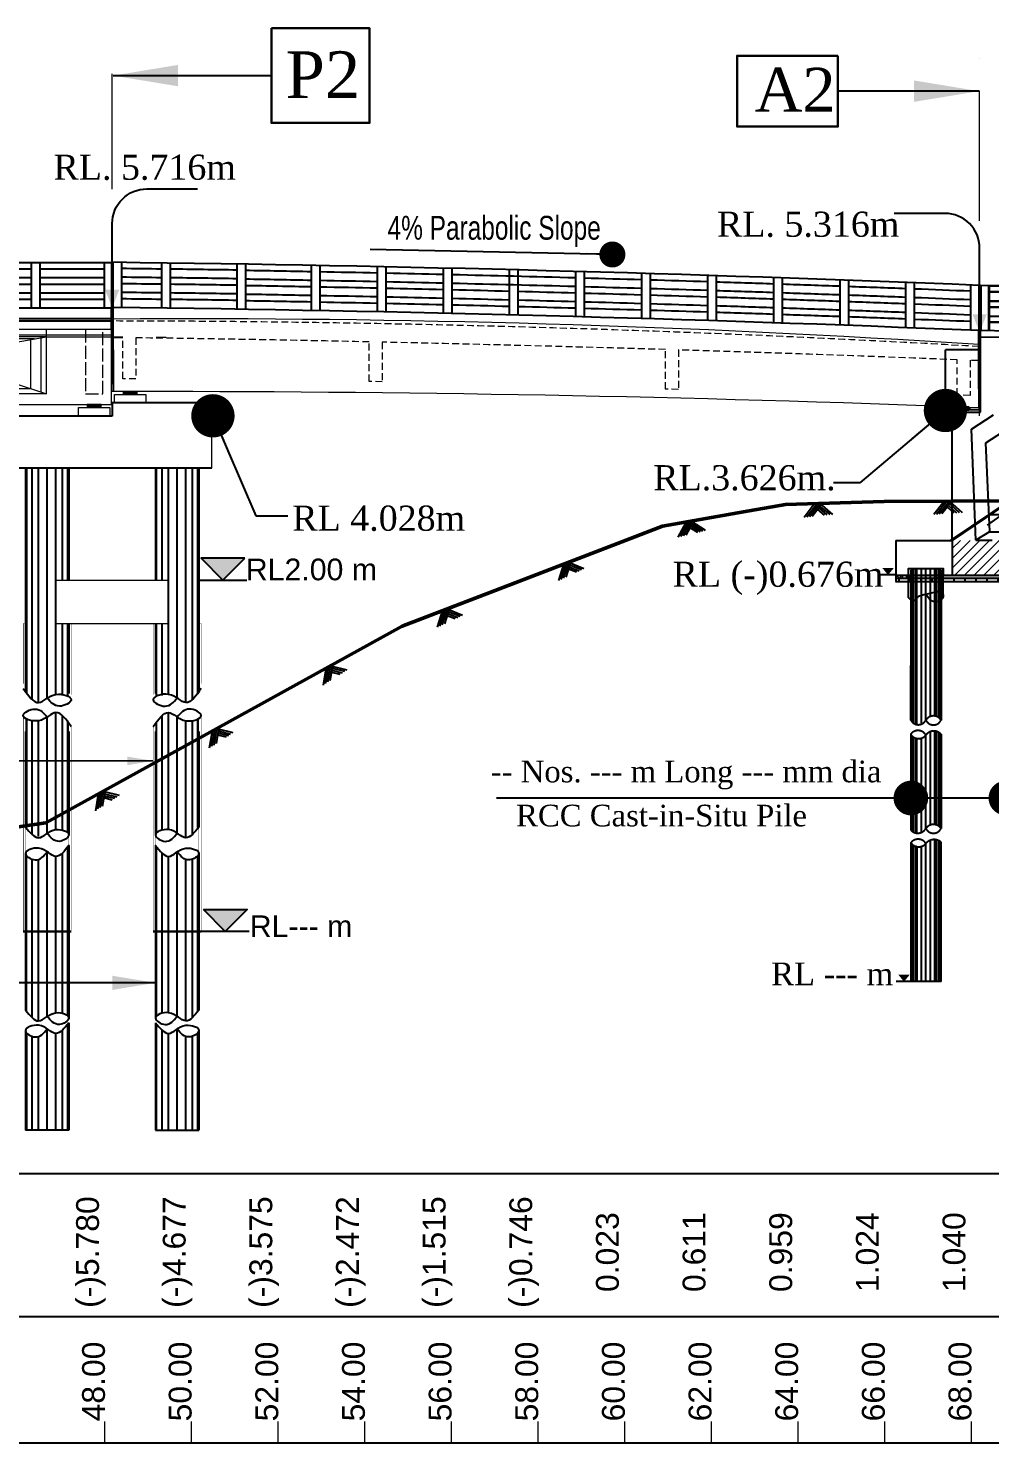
# Model space of a CAD drawing. Header units: millimetres. Extents: x -116975602006 to 5543032, y -156721783972 to 203313.
# Drawn here: x -442282 to -420090, y -34971 to -2328 of the extents above; entities that cross this region are included whole.
import ezdxf
from ezdxf.enums import TextEntityAlignment as Align

# ---------------------------------------------------------------- set-up
doc = ezdxf.new("R2010")
doc.units = ezdxf.units.MM
doc.header["$LTSCALE"] = 250
for name, pattern in [('ACAD_ISO02W100', [15, 12, -3]), ('ACAD_ISO03W100', [30, 12, -18]), ('ACAD_ISO10W100', [18, 12, -3, 0, -3]), ('DASHED', [19.05, 12.7, -6.35])]:
    doc.linetypes.add(name, pattern=pattern)
for name, color, linetype in [('Abutment W Line', 11, 'Continuous'), ('Deck Slab', 11, 'Continuous'), ('dim', 4, 'Continuous'), ('Dimision', 4, 'Continuous'), ('hatch', 65, 'Continuous'), ('Hatching', 65, 'Continuous'), ('Pile', 11, 'Continuous'), ('Ralling', 6, 'Continuous'), ('Text', 7, 'Continuous'), ('TXT', 7, 'Continuous')]:
    doc.layers.add(name, color=color, linetype=linetype)
for name, color, linetype, lineweight in [('centerline', 105, 'ACAD_ISO10W100', 15), ('Concrete inside', 124, 'Continuous', 13), ('Concrete Out', 4, 'Continuous', 20), ('Diap', 3, 'ACAD_ISO02W100', 9), ('Dimention', 7, 'Continuous', 25), ('Footpath', 22, 'Continuous', 20), ('Girder Line', 7, 'Continuous', 18), ('Offset', 252, 'Continuous', 20), ('Pire Line', 200, 'Continuous', 15), ('Profail', 5, 'Continuous', 18), ('Railing', 6, 'Continuous', 13), ('Steel Casing', 170, 'Continuous', 30)]:
    doc.layers.add(name, color=color, linetype=linetype, lineweight=lineweight)
doc.styles.add('ROMANS', font='arial.ttf', dxfattribs={"height": 200})
doc.styles.get("Standard").update_dxf_attribs({"font": 'times.ttf'})
doc.styles.add('Swiss721', font='swisscl.ttf')
doc.styles.add('TNR', font='times.ttf')
doc.dimstyles.new('ISO-25', dxfattribs={"dimtxt": 75, "dimasz": 35, "dimexe": 75, "dimexo": 45.625, "dimgap": 20, "dimtad": 1, "dimtoh": 1, "dimdec": 0, "dimtxsty": 'Standard', "dimblk": 'DOT', "dimcen": 300, "dimclrd": 256, "dimclre": 256, "dimclrt": 256, "dimadec": 0, "dimazin": 0, "dimtfac": 1, "dimtdec": 0, "dimtix": 1, "dimtmove": 0, "dimatfit": 3, "dimldrblk": 'DOT', "dimfxl": 1, "dimlwd": -1, "dimarcsym": 0})
doc.dimstyles.get("Standard").update_dxf_attribs({"dimtxt": 500, "dimasz": 700, "dimexe": 80, "dimexo": 70, "dimgap": 30, "dimtad": 1, "dimdec": 0, "dimlfac": -1, "dimzin": 0, "dimdsep": 46, "dimtxsty": 'Standard', "dimcen": 400, "dimadec": 0, "dimazin": 0, "dimtfac": 1, "dimtdec": 0, "dimtix": 1, "dimtofl": 0, "dimtmove": 0, "dimatfit": 3, "dimfxl": 1, "dimtolj": 1, "dimtzin": 0, "dimarcsym": 0})

# ---------------------------------------------------------------- blocks, each defined once
blk = doc.blocks.new('rAILING ON dECK')
at = {"layer": 'Ralling', "ltscale": 3}
for p, q in [((599308, -83756, 15699), (599308, -84806, 15699)), ((599508, -83758, 0), (599508, -84808, 0)), ((600433, -83770, 0), (600433, -84820, 0)), ((600633, -83773, 0), (600633, -84823, 0)), ((602169, -83796, 0), (602169, -84846, 0)), ((602369, -83799, 0), (602369, -84849, 0)), ((603883, -83831, 0), (603883, -84881, 0)), ((604083, -83835, 0), (604083, -84885, 0)), ((605408, -83862, 0), (605408, -84912, 0)), ((605608, -83867, 0), (605608, -84917, 0)), ((606933, -83897, 0), (606933, -84947, 0)), ((607133, -83901, 0), (607133, -84951, 0)), ((608458, -83934, 0), (608458, -84984, 0)), ((608658, -83939, 0), (608658, -84989, 0)), ((609983, -83974, 0), (609983, -85024, 0)), ((610183, -83980, 0), (610183, -85030, 0)), ((611508, -84018, 0), (611508, -85068, 0)), ((611708, -84024, 0), (611708, -85074, 0)), ((613033, -84065, 0), (613033, -85115, 0)), ((613233, -84071, 0), (613233, -85121, 0)), ((614558, -84114, 0), (614558, -85164, 0)), ((614758, -84121, 0), (614758, -85171, 0)), ((616083, -84167, 0), (616083, -85217, 0)), ((616283, -84174, 0), (616283, -85224, 0)), ((617608, -85273, 0), (617608, -84223, 0)), ((617808, -85281, 0), (617808, -84231, 0)), ((619108, -85331, 0), (619108, -84281, 0)), ((619308, -85339, 0), (619308, -84289, 0))]:
    blk.add_line(p, q, dxfattribs=at)
at = {"layer": 'Ralling', "ltscale": 3, "elevation": 0}
for points in [[(599308, -83756, -0.007338), (619308, -84289)], [(600433, -83920, 0.000308), (599508, -83908, 0.000308)], [(600433, -84120, 0.000308), (599508, -84108, 0.000308)], [(602169, -83943, 0.00051), (600633, -83921, 0.00044)], [(602169, -84143, 0.00051), (600633, -84121, 0.00044)], [(603883, -83981, 0.000503), (602369, -83953)], [(603883, -84181, 0.000503), (602369, -84153, 0.00044)], [(605408, -84012, 0.00044), (604083, -83985, 0.00044)], [(605408, -84212, 0.00044), (604083, -84185, 0.00044)], [(606933, -84046, 0.00044), (605608, -84016, 0.00044)], [(606933, -84246, 0.00044), (605608, -84216, 0.00044)], [(609983, -84124, 0.000947), (607133, -84051, 0.000947)], [(611508, -84168, 0.00044), (610183, -84130, 0.00044)], [(613033, -84214, 0.00044), (611708, -84174, 0.00044)], [(600433, -84270, 0.000308), (599508, -84258, 0.000308)], [(600433, -84470, 0.000308), (599508, -84458, 0.000308)], [(602169, -84293, 0.000511), (600633, -84271, 0.00044)], [(602169, -84493, 0.000511), (600633, -84471, 0.000441)], [(603883, -84331, 0.000503), (602369, -84303, 0.000441)], [(603883, -84531, 0.000503), (602369, -84503, 0.000441)], [(605408, -84362, 0.000441), (604083, -84335, 0.000441)], [(605408, -84562, 0.000441), (604083, -84535, 0.000441)], [(606933, -84396, 0.000441), (605608, -84367, 0.000441)], [(609983, -84324, 0.000947), (607133, -84251, 0.000947)], [(608458, -84434, 0.000441), (607133, -84401, 0.000441)], [(609983, -84474, 0.000441), (608658, -84439, 0.000441)], [(611508, -84368, 0.000441), (610183, -84330, 0.000441)], [(611508, -84518, 0.000441), (610183, -84480, 0.000441)], [(613033, -84414, 0.000441), (611708, -84374, 0.000441)], [(613033, -84564, 0.000441), (611708, -84524, 0.000441)], [(614558, -84264, 0.00044), (613233, -84221, 0.00044)], [(614558, -84464, 0.000441), (613233, -84421, 0.000441)], [(616083, -84317, 0.00044), (614758, -84271, 0.00044)], [(616083, -84517, 0.000441), (614758, -84471, 0.000441)], [(617608, -84373, 0.000441), (616283, -84324, 0.000441)], [(617608, -84573, 0.000441), (616283, -84524, 0.000441)], [(619108, -84431, 0.000432), (617808, -84380, 0.000432)], [(619308, -85339, 0.007338), (599308, -84806, 0.006988)], [(600433, -84620, 0.000308), (599508, -84608, 0.000308)], [(602169, -84643, 0.000511), (600633, -84621, 0.000441)], [(603883, -84681, 0.000503), (602369, -84653, 0.000441)], [(605408, -84712, 0.000441), (604083, -84685, 0.000441)], [(606933, -84596, 0.000441), (605608, -84567, 0.000441)], [(606933, -84747, 0.000441), (605608, -84717, 0.000441)], [(608458, -84634, 0.000441), (607133, -84601, 0.000441)], [(608458, -84784, 0.000441), (607133, -84751, 0.000441)], [(609983, -84674, 0.000441), (608658, -84639, 0.000441)], [(609983, -84824, 0.000441), (608658, -84789, 0.000441)], [(611508, -84718, 0.000441), (610183, -84680, 0.000441)], [(611508, -84868, 0.000441), (610183, -84830, 0.000441)], [(613033, -84764, 0.000441), (611708, -84724, 0.000441)], [(614558, -84614, 0.000441), (613233, -84571, 0.000441)], [(614558, -84814, 0.000441), (613233, -84771, 0.000441)], [(616083, -84667, 0.000441), (614758, -84621, 0.000441)], [(616083, -84867, 0.000441), (614758, -84821, 0.000441)], [(617608, -84723, 0.000441), (616283, -84674, 0.000441)], [(619108, -84631, 0.000432), (617808, -84580, 0.000432)], [(619108, -84781, 0.000433), (617808, -84730, 0.000433)], [(613033, -84915, 0.000441), (611708, -84874, 0.000441)], [(614558, -84964, 0.000441), (613233, -84921, 0.000441)], [(616083, -85017, 0.000441), (614758, -84971, 0.000441)], [(617608, -84923, 0.000441), (616283, -84874, 0.000441)], [(617608, -85073, 0.000441), (616283, -85024, 0.000441)], [(619108, -84981, 0.000433), (617808, -84931, 0.000433)], [(619108, -85131, 0.000433), (617808, -85081, 0.000433)]]:
    blk.add_lwpolyline(points, format="xyb", dxfattribs=at)
blk = doc.blocks.new('_Dot')
at = {"color": 0, "linetype": 'ByBlock', "lineweight": -2}
blk.add_line((-0.5, 0), (-1, 0), dxfattribs=at)
at = {"color": 0, "linetype": 'ByBlock', "const_width": 0.5}
blk.add_lwpolyline([(-0.25, 0, 1), (0.25, 0, 1)], format="xyb", close=True, dxfattribs=at)
blk = doc.blocks.new('arrow')
at = {"layer": 'Dimision', "ltscale": 5}
blk.add_lwpolyline([(0, 500), (0, 2026, 0.414214), (-800, 2826), (-1972, 2826)], format="xyb", dxfattribs=at)
blk.add_solid([(165, 500), (0, 80), (-165, 500)], dxfattribs=at)
blk = doc.blocks.new('rl')
at = {"ltscale": 0.1}
blk.add_line((14500, 1400), (14500, 1902), dxfattribs=at)
at = {"layer": 'Concrete inside', "lineweight": 0, "ltscale": 50}
for p, q in [((14500, 1275), (-2000, 1275)), ((13000, 1236), (-2000, 1236)), ((12722, 1186), (-2000, 1186)), ((12250, 1101), (13000, 1236)), ((12640, 34), (12640, 1171)), ((12880, -46), (12880, 1214)), ((13000, 1236), (14500, 1236)), ((12640, 36), (-2000, 36)), ((12250, 164), (13000, -86)), ((13000, -86), (-2000, -86))]:
    blk.add_line(p, q, dxfattribs=at)
at = {"layer": 'Concrete Out'}
for p, q in [((14500, 1400), (-2000, 1400)), ((13000, -86), (13000, 1400)), ((14500, -336), (14500, 1400)), ((14500, -336), (-15500, -336))]:
    blk.add_line(p, q, dxfattribs=at)
at = {"layer": 'Deck Slab', "ltscale": 0.1}
for p, q in [((-15500, 1902), (14500, 1902)), ((-15500, 1652), (14500, 1652)), ((-15500, 1600), (14500, 1600))]:
    blk.add_line(p, q, dxfattribs=at)
at = {"layer": 'Diap', "ltscale": 0.1}
blk.add_lwpolyline([(13900, 1400), (13900, -85), (14300, -85), (14300, 1400)], dxfattribs=at)
at = {"layer": 'Ralling', "ltscale": 0.1}
for p, q in [((-15500, 2952), (14500, 2952)), ((12649, 2952), (12649, 1902)), ((12849, 2952), (12849, 1902)), ((14330, 2952), (14330, 1902)), ((14500, 2952), (14500, 1902)), ((11367, 2802), (12649, 2802)), ((12849, 2802), (14330, 2802)), ((11367, 2602), (12649, 2602)), ((11367, 2452), (12649, 2452)), ((12849, 2602), (14330, 2602)), ((12849, 2452), (14330, 2452)), ((11367, 2252), (12649, 2252)), ((11367, 2102), (12649, 2102)), ((12849, 2252), (14330, 2252)), ((12849, 2102), (14330, 2102))]:
    blk.add_line(p, q, dxfattribs=at)
blk = doc.blocks.new('SDDF')
at = {"layer": 'Deck Slab', "ltscale": 10}
h = blk.add_hatch(color=256, dxfattribs=at)
h.paths.add_polyline_path([(-437464, -102778), (-437600, -102778), (-437600, -102843), (-437464, -102843)])
h.paths.add_polyline_path([(-437279, -102778), (-437464, -102778), (-437464, -102843), (-437279, -102843)])
at = {"layer": 'Footpath', "lineweight": 13, "ltscale": 250}
h = blk.add_hatch(dxfattribs=at)
h.set_pattern_fill('ANSI31', color=256, scale=50)
h.set_pattern_definition([(45, (-1983506.17, 196039.94), (-112.253202, 112.253202), [])])
h.paths.add_polyline_path([(-426012, -105650), (-426511, -105650), (-426511, -106800), (-426012, -106800)])
h.paths.add_polyline_path([(-426522, -105650), (-427511, -105650), (-427511, -106800), (-426522, -106800)])
h.paths.add_polyline_path([(-427828, -105650), (-428511, -105650), (-428511, -106800), (-427828, -106800)])
h.paths.add_polyline_path([(-427513, -105663), (-427828, -105650), (-427828, -106800), (-427513, -106813)])
h.paths.add_polyline_path([(-428511, -105650), (-429571, -105650), (-429571, -106800), (-428511, -106800)])
h.paths.add_polyline_path([(-429571, -105650), (-430571, -105650), (-430571, -106800), (-429571, -106800)])
h.paths.add_polyline_path([(-430571, -105650), (-431571, -105650), (-431571, -106800), (-430571, -106800)])
h.paths.add_polyline_path([(-431571, -105650), (-432571, -105650), (-432571, -106800), (-431571, -106800)])
h.paths.add_polyline_path([(-432582, -105653), (-433571, -105650), (-433571, -106652), (-433273, -106652), (-433273, -106650), (-432582, -106653)])
h.paths.add_polyline_path([(-433571, -105650), (-434571, -105650), (-434571, -106650), (-434073, -106650), (-434073, -106652), (-433571, -106652)])
h.paths.add_polyline_path([(-434588, -105661), (-435588, -105650), (-435588, -106650), (-434588, -106661)])
h.paths.add_polyline_path([(-435588, -105649), (-436364, -105650), (-436364, -106650), (-436483, -106650), (-436473, -106650), (-436473, -106652), (-435588, -106651)])
h.paths.add_polyline_path([(-436364, -105650), (-436364, -105852), (-437121, -105874), (-437122, -105852), (-437664, -105852), (-437671, -106650), (-436364, -106650)])
at = {"layer": 'hatch'}
h = blk.add_hatch(dxfattribs=at)
h.set_pattern_fill('AR-CONC', color=256, style=0)
h.set_pattern_definition([(50, (-410651.5, -105419.1), (182.1847, -15.9391), [19.05, -209.55]), (355, (-410651.5, -105419.1), (-35.2428, 191.0566), [15.24, -167.64]), (100.451, (-410636.32, -105420.43), (146.9425, 175.1167), [16.19, -178.09]), (46.1842, (-410651.5, -105368.3), (271.079, -42.0423), [28.575, -314.325]), (96.6356, (-410628.9, -105371.8), (237.4042, 247.4256), [24.285, -267.135]), (351.184, (-410651.5, -105368.3), (237.4046, 247.425), [22.86, -251.46]), (21, (-410626.1, -105381), (151.6149, -102.2655), [19.05, -209.55]), (326, (-410626.1, -105381), (61.802, 184.188), [15.24, -167.64]), (71.4514, (-410613.47, -105389.52), (213.4165, 81.9229), [16.19, -178.09]), (37.5, (-410651.5, -105419.1), (3.0886, 84.55504), [0, -165.608, 0, -170.18, 0, -168.275]), (7.5, (-410651.5, -105419.1), (66.81966, 100.18057), [0, -97.028, 0, -161.798, 0, -64.135]), (327.5, (-410708.145, -105419.1), (135.5906, -5.72874), [0, -63.5, 0, -198.12, 0, -262.89]), (317.5, (-410733.54, -105419.1), (148.1292, 25.4265), [0, -82.55, 0, -131.572, 0, -186.69])])
h.paths.add_polyline_path([(-438512, -106727), (-438512, -106652), (-438967, -106652), (-438967, -106727)])
h = blk.add_hatch(dxfattribs=at)
h.set_pattern_fill('BRICK', color=256, scale=20, style=0)
h.set_pattern_definition([(0, (-410621.5, -105419.1), (0, 127), []), (90, (-410621.5, -105419.1), (-254, 2e-14), [127, -127]), (90, (-410494.5, -105419.1), (-254, 2e-14), [-127, 127])])
h.paths.add_polyline_path([(-438527, -106802), (-438527, -106727), (-438967, -106727), (-438967, -106802)])
h.paths.add_polyline_path([(-436527, -106802), (-436527, -106727), (-438512, -106727), (-438512, -106802)])
h.paths.add_polyline_path([(-436027, -106727), (-436027, -106802), (-434527, -106802), (-434527, -106727)])
h.paths.add_polyline_path([(-434067, -106802), (-434067, -106727), (-434527, -106727), (-434527, -106802)])
h = blk.add_hatch(dxfattribs=at)
h.set_pattern_fill('AR-CONC', color=256, style=0)
h.set_pattern_definition([(50, (-410556.76, -105419.1), (182.1847, -15.9391), [19.05, -209.55]), (355, (-410556.76, -105419.1), (-35.2428, 191.0566), [15.24, -167.64]), (100.451, (-410541.58, -105420.43), (146.9425, 175.1167), [16.19, -178.09]), (46.1842, (-410556.76, -105368.3), (271.079, -42.0423), [28.575, -314.325]), (96.6356, (-410534.17, -105371.8), (237.4042, 247.4256), [24.285, -267.135]), (351.184, (-410556.76, -105368.3), (237.4046, 247.425), [22.86, -251.46]), (21, (-410531.36, -105381), (151.6149, -102.2655), [19.05, -209.55]), (326, (-410531.36, -105381), (61.802, 184.188), [15.24, -167.64]), (71.4514, (-410518.72, -105389.52), (213.4165, 81.9229), [16.19, -178.09]), (37.5, (-410556.76, -105419.1), (3.0886, 84.55504), [0, -165.608, 0, -170.18, 0, -168.275]), (7.5, (-410556.76, -105419.1), (66.81966, 100.18057), [0, -97.028, 0, -161.798, 0, -64.135]), (327.5, (-410613.4, -105419.1), (135.5906, -5.72874), [0, -63.5, 0, -198.12, 0, -262.89]), (317.5, (-410638.8, -105419.1), (148.1292, 25.4265), [0, -82.55, 0, -131.572, 0, -186.69])])
h.paths.add_polyline_path([(-436463, -106652), (-438512, -106652), (-438512, -106727), (-436463, -106727)])
h.paths.add_polyline_path([(-434463, -106652), (-435963, -106652), (-435963, -106727), (-434463, -106727)])
h.paths.add_polyline_path([(-434067, -106727), (-434067, -106652), (-434463, -106652), (-434463, -106727)])
at = {"layer": 'Abutment W Line'}
for p, q in [((-437009, -100123), (-437014, -100123)), ((-437009, -101013), (-437009, -99963)), ((-437009, -101013), (-437009, -99963)), ((-437009, -99963), (-430859, -100086)), ((-437009, -101013), (-437009, -99973)), ((-437009, -99973), (-437009, -101013)), ((-437007, -101152), (-437007, -99963)), ((-436997, -99963), (-436997, -101013)), ((-436822, -99966), (-436822, -101017)), ((-436809, -99967), (-436809, -101017)), ((-436809, -99979), (-435509, -100005)), ((-436809, -100105), (-435509, -100131)), ((-436809, -100117), (-435509, -100143)), ((-436809, -100317), (-435509, -100343)), ((-436809, -100329), (-435509, -100355)), ((-436809, -100455), (-435509, -100481)), ((-436809, -100467), (-435509, -100493)), ((-436809, -100667), (-435509, -100693)), ((-436809, -100679), (-435509, -100705)), ((-436809, -100805), (-435509, -100831)), ((-436809, -100817), (-435509, -100843)), ((-430859, -101136), (-437009, -101013)), ((-437009, -102895), (-437007, -101152)), ((-437009, -101455), (-437814, -101455)), ((-437814, -103134), (-437814, -101455)), ((-436849, -105499), (-430862, -101255)), ((-437279, -102778), (-437600, -102778)), ((-437009, -102898), (-437814, -102898)), ((-437214, -103284), (-436709, -102952)), ((-437664, -105852), (-437664, -103284)), ((-437114, -105849), (-437214, -103284)), ((-436881, -103604), (-436359, -103261)), ((-436789, -105659), (-436881, -103604)), ((-436799, -105652), (-437114, -105849)), ((-436799, -105652), (-432664, -105652)), ((-438964, -105852), (-437664, -105852)), ((-437115, -105849), (-436738, -105849)), ((-438967, -106652), (-434067, -106652)), ((-438967, -106727), (-434067, -106727)), ((-438967, -106802), (-434067, -106802))]:
    blk.add_line(p, q, dxfattribs=at)
at = {"layer": 'Abutment W Line', "linetype": 'ACAD_ISO03W100'}
blk.add_line((-430859, -101279), (-437009, -101146), dxfattribs=at)
at = {"layer": 'Abutment W Line', "ltscale": 10}
for p, q in [((-436797, -105253), (-425862, -105253)), ((-437664, -105852), (-437664, -106652))]:
    blk.add_line(p, q, dxfattribs=at)
at = {"layer": 'Abutment W Line'}
for points in [[(-437007, -101152), (-430564, -101261)], [(-437009, -102843), (-437814, -102843)], [(-437814, -103134), (-437664, -103284)], [(-438964, -105852), (-438964, -106802)]]:
    blk.add_lwpolyline(points, dxfattribs=at)
at = {"layer": 'Abutment W Line', "ltscale": 10}
for points in [[(-430862, -101255), (-437704, -105853)], [(-430862, -101255), (-437664, -105852)], [(-437917, -116037), (-438617, -116037)]]:
    blk.add_lwpolyline(points, dxfattribs=at)
at = {"layer": 'Dimision', "color": 7, "lineweight": 50}
for p, q in [((-437600, -102778), (-437600, -102843)), ((-437279, -102778), (-437279, -102843))]:
    blk.add_line(p, q, dxfattribs=at)
at = {"layer": 'Dimision', "ltscale": 0.5}
blk.add_lwpolyline([(-437600, -102843), (-437279, -102843)], dxfattribs=at)
at = {"layer": 'hatch', "ltscale": 3}
for p, q in [((-438617, -110000), (-438617, -108742)), ((-438596, -110032), (-438596, -108742)), ((-438563, -110065), (-438563, -108742)), ((-438508, -110095), (-438508, -108742)), ((-438475, -110101), (-438475, -108742)), ((-438370, -110073), (-438370, -108742))]:
    blk.add_line(p, q, dxfattribs=at)
at = {"layer": 'Hatching', "ltscale": 3}
for p, q in [((-438617, -106544), (-438617, -110000)), ((-438596, -108742), (-438596, -106505)), ((-438563, -108742), (-438563, -106505)), ((-438508, -108742), (-438508, -106505)), ((-438475, -108742), (-438475, -106505)), ((-438370, -108742), (-438370, -106505)), ((-438267, -110001), (-438267, -106505)), ((-438163, -109917), (-438163, -106505)), ((-438059, -109907), (-438059, -106505)), ((-438026, -109912), (-438026, -106505)), ((-437971, -109943), (-437971, -106505)), ((-437938, -109973), (-437938, -106505)), ((-437917, -106544), (-437917, -110000)), ((-438617, -110332), (-438617, -112543)), ((-438517, -110253), (-438517, -110253)), ((-438163, -112428), (-438163, -110267)), ((-438059, -112410), (-438059, -110256)), ((-438026, -112427), (-438026, -110262)), ((-437971, -112454), (-437971, -110284)), ((-437938, -112481), (-437938, -110308)), ((-437917, -110328), (-437917, -112502)), ((-438596, -112555), (-438596, -110358)), ((-438563, -112577), (-438563, -110388)), ((-438508, -112599), (-438508, -110417)), ((-438475, -112609), (-438475, -110424)), ((-438370, -112584), (-438370, -110417)), ((-438267, -112504), (-438267, -110344)), ((-438042, -112603), (-438042, -112603)), ((-438617, -112829), (-438617, -116037)), ((-438596, -112847), (-438596, -116037)), ((-438563, -112870), (-438563, -116037)), ((-438508, -112894), (-438508, -116037)), ((-438475, -112917), (-438475, -116037)), ((-438370, -116037), (-438370, -112910)), ((-438267, -116037), (-438267, -112847)), ((-438163, -116037), (-438163, -112780)), ((-438059, -116037), (-438059, -112759)), ((-438026, -116037), (-438026, -112768)), ((-437971, -116037), (-437971, -112787)), ((-437938, -116037), (-437938, -112805)), ((-437917, -116037), (-437917, -112819))]:
    blk.add_line(p, q, dxfattribs=at)
at = {"layer": 'Pile'}
blk.add_line((-437867, -107178), (-437867, -106501), dxfattribs=at)
for points in [[(-438667, -106651), (-438667, -106501), (-437867, -106501), (-437867, -106651)], [(-438667, -107178), (-438667, -106651)]]:
    blk.add_lwpolyline(points, dxfattribs=at)
at = {"layer": 'Pile', "linetype": 'DASHED', "ltscale": 5}
for points in [[(-438617, -110000, 0.609829), (-438268, -110000, -0.540157), (-437917, -110000, -0.637207), (-438268, -110000)], [(-437917, -110328, 0.472399), (-438268, -110345, -0.515414), (-438620, -110327, -0.534983), (-438268, -110345)], [(-438617, -112538, 0.505083), (-438268, -112502, -0.523317), (-437917, -112502, -0.619231), (-438268, -112502)], [(-437917, -112819, 0.420027), (-438268, -112848, -0.477955), (-438617, -112836, -0.527947), (-438268, -112848)]]:
    blk.add_lwpolyline(points, format="xyb", dxfattribs=at)
at = {"layer": 'Pile'}
blk.add_spline([(-438667, -107177), (-438542, -107236), (-438500, -107205), (-438454, -107161), (-438261, -107091), (-438011, -107035), (-437937, -107033), (-437867, -107147), (-437984, -107260), (-438138, -107247), (-438261, -107091)], degree=3, dxfattribs=at)
blk = doc.blocks.new('Pier')
at = {"layer": 'Pire Line', "ltscale": 3}
h = blk.add_hatch(color=256, dxfattribs=at)
h.paths.add_polyline_path([(-255, 0), (-422, 0), (-422, -65), (-255, -65)])
h.paths.add_polyline_path([(-422, 0), (-575, 0), (-575, -65), (-422, -65)])
h = blk.add_hatch(color=256, dxfattribs=at)
h.paths.add_polyline_path([(575, 302), (407, 302), (407, 237), (575, 237)])
h.paths.add_polyline_path([(407, 302), (255, 302), (255, 237), (407, 237)])
at = {"layer": 'dim', "ltscale": 30}
for points in [[(-2053, -6554), (-1700, -6876), (-1300, -6687), (-946, -6812), (-1219, -6958), (-1500, -6771)], [(2053, -6554), (1700, -6876), (1300, -6687), (946, -6812), (1219, -6958), (1500, -6771)], [(-2000, -13974), (-1700, -14223), (-1300, -14033), (-1000, -14158), (-1219, -14304), (-1500, -14118)], [(2000, -13974), (1700, -14223), (1300, -14033), (1000, -14158), (1219, -14304), (1500, -14118)], [(-1000, -14263), (-1300, -14512), (-1700, -14323), (-2000, -14447), (-1781, -14593), (-1500, -14407)], [(1000, -14263), (1300, -14512), (1700, -14323), (2000, -14447), (1781, -14593), (1500, -14407)]]:
    blk.add_spline(points, degree=3, dxfattribs=at)
for points, knots in [([(-946, -7429), (-947, -7429), (-947, -7428), (-947, -7428), (-1065, -7263), (-1291, -6946), (-1610, -7397), (-2232, -7198), (-1729, -6939), (-1579, -7117), (-1500, -7211)], [-0.405133, -0.405133, -0.405133, -0.405133, 0, 0, 0, 478.44112, 920.946884, 1295.801608, 1604.516945, 1941.967304, 1941.967304, 1941.967304, 1941.967304]), ([(946, -7429), (947, -7429), (947, -7428), (947, -7428), (1065, -7263), (1291, -6946), (1610, -7397), (2232, -7198), (1729, -6939), (1579, -7117), (1500, -7211)], [-0.405133, -0.405133, -0.405133, -0.405133, 0, 0, 0, 478.44112, 920.946884, 1295.801608, 1604.516945, 1941.967304, 1941.967304, 1941.967304, 1941.967304]), ([(-2000, -9748), (-1899, -9873), (-1684, -10140), (-1402, -9707), (-856, -9903), (-1278, -10165), (-1420, -9990), (-1500, -9891), (-1500, -9891), (-1500, -9891), (-1500, -9891)], [0, 0, 0, 0, 389.363595, 831.869358, 1156.914585, 1419.841278, 1757.291638, 1757.291638, 1757.291638, 1757.516261, 1757.516261, 1757.516261, 1757.516261]), ([(2000, -9748), (1899, -9873), (1684, -10140), (1402, -9707), (856, -9903), (1278, -10165), (1420, -9990), (1500, -9891), (1500, -9891), (1500, -9891), (1500, -9891)], [0, 0, 0, 0, 389.363595, 831.869358, 1156.914585, 1419.841278, 1757.291638, 1757.291638, 1757.291638, 1757.516261, 1757.516261, 1757.516261, 1757.516261]), ([(-1000, -10177), (-1000, -10177), (-1000, -10177), (-1000, -10177), (-1101, -10302), (-1316, -10569), (-1598, -10136), (-2144, -10332), (-1722, -10594), (-1580, -10419), (-1500, -10320)], [-0.011223, -0.011223, -0.011223, -0.011223, 0, 0, 0, 389.363595, 831.869358, 1156.914585, 1419.841278, 1757.291638, 1757.291638, 1757.291638, 1757.291638]), ([(1000, -10177), (1000, -10177), (1000, -10177), (1000, -10177), (1101, -10302), (1316, -10569), (1598, -10136), (2144, -10332), (1722, -10594), (1580, -10419), (1500, -10320)], [-0.011223, -0.011223, -0.011223, -0.011223, 0, 0, 0, 389.363595, 831.869358, 1156.914585, 1419.841278, 1757.291638, 1757.291638, 1757.291638, 1757.291638])]:
    blk.add_open_spline(points, degree=3, knots=knots, dxfattribs=at)
at = {"layer": 'hatch', "ltscale": 3}
for p, q in [((-1975, -6661), (-1975, -1462)), ((-1850, -4048), (-1850, -1463)), ((-1850, -6806), (-1850, -1463)), ((-1700, -6876), (-1700, -1463)), ((-1500, -6788), (-1500, -1463)), ((-1500, -6788), (-1500, -1463)), ((-1500, -6788), (-1500, -1463)), ((-1500, -6788), (-1500, -1463)), ((-1300, -6687), (-1300, -1463)), ((-1150, -4048), (-1150, -1463)), ((-1150, -4048), (-1150, -1463)), ((-1025, -4048), (-1025, -1462)), ((1025, -4048), (1025, -1462)), ((1150, -4048), (1150, -1463)), ((1150, -4048), (1150, -1463)), ((1300, -6687), (1300, -1463)), ((1500, -6788), (1500, -1463)), ((1500, -6788), (1500, -1463)), ((1500, -6788), (1500, -1463)), ((1500, -6788), (1500, -1463)), ((1700, -6876), (1700, -1463)), ((1850, -4048), (1850, -1463)), ((1850, -6806), (1850, -1463)), ((1975, -6661), (1975, -1462)), ((-1850, -6806), (-1850, -5048)), ((-1150, -6712), (-1150, -5048)), ((-1150, -6689), (-1150, -5048)), ((-1150, -6689), (-1150, -5048)), ((-1025, -6732), (-1025, -5048)), ((1025, -6732), (1025, -5048)), ((1150, -6712), (1150, -5048)), ((1150, -6689), (1150, -5048)), ((1150, -6689), (1150, -5048)), ((1850, -6806), (1850, -5048)), ((-1300, -9807), (-1300, -7106)), ((-1150, -9818), (-1150, -7176)), ((-1150, -9818), (-1150, -7176)), ((1150, -9818), (1150, -7176)), ((1150, -9818), (1150, -7176)), ((1300, -9807), (1300, -7106)), ((-1975, -9759), (-1975, -7257)), ((-1850, -9921), (-1850, -7293)), ((-1850, -9921), (-1850, -7293)), ((-1700, -9966), (-1700, -7295)), ((-1500, -9891), (-1500, -7211)), ((-1500, -9891), (-1500, -7211)), ((-1500, -9891), (-1500, -7211)), ((-1500, -9891), (-1500, -7211)), ((-1025, -9878), (-1025, -7321)), ((1025, -9878), (1025, -7321)), ((1500, -9891), (1500, -7211)), ((1500, -9891), (1500, -7211)), ((1500, -9891), (1500, -7211)), ((1500, -9891), (1500, -7211)), ((1700, -9966), (1700, -7295)), ((1850, -9921), (1850, -7293)), ((1850, -9921), (1850, -7293)), ((1975, -9759), (1975, -7257)), ((-1976, -14004), (-1976, -10411)), ((-1500, -14117), (-1500, -10321)), ((-1500, -14117), (-1500, -10321)), ((-1500, -14117), (-1500, -10321)), ((-1500, -14117), (-1500, -10321)), ((-1300, -14033), (-1300, -10425)), ((-1150, -14044), (-1150, -10348)), ((-1150, -14044), (-1150, -10348)), ((-1024, -14105), (-1024, -10207)), ((1024, -14105), (1024, -10207)), ((1150, -14044), (1150, -10348)), ((1150, -14044), (1150, -10348)), ((1300, -14033), (1300, -10425)), ((1500, -14117), (1500, -10321)), ((1500, -14117), (1500, -10321)), ((1500, -14117), (1500, -10321)), ((1500, -14117), (1500, -10321)), ((1976, -14004), (1976, -10411)), ((-1850, -14145), (-1850, -10491)), ((-1850, -14145), (-1850, -10491)), ((-1700, -14223), (-1700, -10497)), ((1700, -14223), (1700, -10497)), ((1850, -14145), (1850, -10491)), ((1850, -14145), (1850, -10491)), ((-1025, -16746), (-1025, -14294)), ((1025, -16746), (1025, -14294)), ((-1975, -16746), (-1975, -14499)), ((-1850, -16746), (-1850, -14578)), ((-1850, -16746), (-1850, -14578)), ((-1700, -16746), (-1700, -14583)), ((-1500, -16746), (-1500, -14407)), ((-1500, -16746), (-1500, -14407)), ((-1500, -16746), (-1500, -14407)), ((-1500, -16746), (-1500, -14407)), ((-1300, -16746), (-1300, -14512)), ((-1150, -16746), (-1150, -14434)), ((-1150, -16746), (-1150, -14434)), ((1150, -16746), (1150, -14434)), ((1150, -16746), (1150, -14434)), ((1300, -16746), (1300, -14512)), ((1500, -16746), (1500, -14407)), ((1500, -16746), (1500, -14407)), ((1500, -16746), (1500, -14407)), ((1500, -16746), (1500, -14407)), ((1700, -16746), (1700, -14583)), ((1850, -16746), (1850, -14578)), ((1850, -16746), (1850, -14578)), ((1975, -16746), (1975, -14499))]:
    blk.add_line(p, q, dxfattribs=at)
at = {"layer": 'Pile', "ltscale": 3}
for p, q in [((2300, 39), (0, 39)), ((0, 39), (0, -263)), ((0, -263), (-2300, -263)), ((2300, -1463), (-2300, -1463)), ((-2000, -7543), (-2000, -9748)), ((-1000, -7543), (-1000, -9925)), ((1000, -7543), (1000, -9925)), ((2000, -7543), (2000, -9748)), ((-1000, -9925), (-1000, -9931)), ((1000, -9925), (1000, -9931)), ((-2000, -10361), (-2000, -13974)), ((-1000, -10177), (-1000, -14149)), ((1000, -10177), (1000, -14149)), ((2000, -10361), (2000, -13974)), ((-1000, -14263), (-1000, -16746)), ((1000, -14263), (1000, -16746)), ((-2000, -14447), (-2000, -16746)), ((2000, -14447), (2000, -16746)), ((-1000, -16746), (-2000, -16746)), ((1000, -16746), (2000, -16746))]:
    blk.add_line(p, q, dxfattribs=at)
for points in [[(-2000, -1462), (-2000, -4047), (-2000, -6644)], [(-1000, -1462), (-1000, -4047), (-1000, -4048)], [(1000, -1462), (1000, -4047), (1000, -4048)], [(2000, -1462), (2000, -4047), (2000, -6644)], [(-1000, -5048), (-1000, -6666)], [(1000, -5048), (1000, -6666)]]:
    blk.add_lwpolyline(points, dxfattribs=at)
at = {"layer": 'Pire Line', "ltscale": 3}
for p, q in [((2300, -1463), (2300, 39)), ((-2300, -263), (-2300, -1463)), ((-1300, -4048), (1300, -4048)), ((-1300, -5048), (-1300, -4048)), ((-1300, -5048), (-1300, -4048)), ((-1300, -5048), (-1300, -4048)), ((1300, -5048), (1300, -4048)), ((1300, -5048), (1300, -4048)), ((1300, -5048), (1300, -4048)), ((1300, -5048), (1300, -4048)), ((1300, -5048), (1300, -4048)), ((1300, -5048), (1300, -4048)), ((1300, -5048), (1300, -4048)), ((-1300, -5048), (1300, -5048))]:
    blk.add_line(p, q, dxfattribs=at)
at = {"layer": 'Pire Line', "ltscale": 5}
for points in [[(-255, 0), (-575, 0), (-575, -65), (-255, -65)], [(575, 302), (255, 302), (255, 237), (575, 237)]]:
    blk.add_lwpolyline(points, close=True, dxfattribs=at)
at = {"layer": 'Pire Line', "ltscale": 3}
for points in [[(55, 237), (775, 237), (775, 39), (55, 39)], [(-775, -65), (-55, -65), (-55, -263), (-775, -263)]]:
    blk.add_lwpolyline(points, close=True, dxfattribs=at)
at = {"layer": 'Steel Casing', "linetype": 'Continuous', "ltscale": 0.3}
for p, q in [((-2053, -12155), (-946, -12155)), ((2053, -12155), (946, -12155))]:
    blk.add_line(p, q, dxfattribs=at)
at = {"layer": 'Steel Casing', "linetype": 'Continuous', "ltscale": 0.3, "const_width": 10}
for points in [[(-2053, -6440), (-2053, -5048), (-2000, -5048), (-2000, -6514)], [(-1000, -6625), (-1000, -5048), (-946, -5048), (-946, -6689)], [(1000, -6625), (1000, -5048), (946, -5048), (946, -6689)], [(2053, -6440), (2053, -5048), (2000, -5048), (2000, -6514)], [(-2053, -7168), (-2053, -12155), (-2000, -12155), (-2000, -7244)], [(2053, -7168), (2053, -12155), (2000, -12155), (2000, -7244)], [(-1000, -7355), (-1000, -12155), (-946, -12155), (-946, -7429)], [(1000, -7355), (1000, -12155), (946, -12155), (946, -7429)]]:
    blk.add_lwpolyline(points, dxfattribs=at)
blk = doc.blocks.new('b')
at = {"layer": 'hatch', "ltscale": 5}
for p, q in [((62, 4), (-180, -297)), ((0, 0), (285, -262)), ((-125, -9), (-367, -311)), ((-62, -5), (-305, -306)), ((0, 0), (-242, -301)), ((-52, -138), (98, -276)), ((-24, -102), (160, -271)), ((5, -67), (222, -266))]:
    blk.add_line(p, q, dxfattribs=at)

msp = doc.modelspace()

# ---------------------------------------------------------------- hatches: boundary and pattern name
at = {"layer": 'Dimision', "ltscale": 3}
for points in [[(-438294.4, -14556.5), (-437789.6, -15061.2), (-437285, -14556.4)], [(-437231.6, -22664.9), (-437736.3, -23169.6), (-438241.1, -22664.9)]]:
    msp.add_hatch(color=256, dxfattribs=at).paths.add_polyline_path(points)
at = {"layer": 'Text'}
for points in [[(-422302.5, -14781.6), (-422437.8, -14945.3), (-422570.4, -14781.6)], [(-421934.3, -24166.6), (-422069.6, -24330.3), (-422202.2, -24166.6)]]:
    msp.add_hatch(color=256, dxfattribs=at).paths.add_polyline_path(points)

# ---------------------------------------------------------------- linework, layer by layer
at = {"ltscale": 10}
for p, q in [((-440329, -8771.2), (-440326.1, -10712.8, 31398.6)), ((-440098, -9465.9), (-440328, -9462.3, -11563.4)), ((-495571.8, -28757.3), (-404016.2, -28757.3)), ((-495571.8, -32059.1), (-404016.2, -32059.1)), ((-495571.8, -34970.8), (-404016.2, -34970.8))]:
    msp.add_line(p, q, dxfattribs=at)
at = {"color": 5, "lineweight": 30}
for points, elevation in [([(-436670.9, -2328), (-434403.4, -2328), (-434403.4, -4511.7), (-436670.9, -4511.7)], 15699.3), ([(-423595.5, -2960.5), (-425923.2, -2960.6), (-425923.1, -4598.3), (-423595.4, -4598.2)], 0)]:
    msp.add_lwpolyline(points, close=True, dxfattribs=dict(at, elevation=elevation))
at = {"layer": 'Abutment W Line', "ltscale": 10}
msp.add_line((-420341, -10648.5), (-420341, -9301.4), dxfattribs=at)
at = {"layer": 'Abutment W Line'}
msp.add_line((-420311, -10780.1), (-420311, -9550.7), dxfattribs=at)
at = {"layer": 'centerline'}
for p, q in [((-420323, -11269.5), (-420322.9, -2932.2)), ((-440345.7, -10519.1), (-440345.7, -3380.6)), ((-440344.4, -10539.1, 15699.3), (-440344.4, -3400.6, 15699.3))]:
    msp.add_line(p, q, dxfattribs=at)
at = {"layer": 'Dimision', "ltscale": 10}
for p, q in [((-438344.6, -15061.2), (-437234.7, -15061.1)), ((-437181.4, -23169.6), (-438291.3, -23169.6))]:
    msp.add_line(p, q, dxfattribs=at)
at = {"layer": 'Dimision', "ltscale": 3, "elevation": 0}
for points in [[(-437285, -14556.4), (-438294.4, -14556.5), (-437789.6, -15061.2)], [(-438241.1, -22664.9), (-437231.6, -22664.9), (-437736.3, -23169.6)]]:
    msp.add_lwpolyline(points, close=True, dxfattribs=at)
at = {"layer": 'Girder Line', "elevation": 0}
msp.add_lwpolyline([(-440328.6, -9032.8, -0.0180833), (-420341, -9621.8)], format="xyb", dxfattribs=at)
at = {"layer": 'Girder Line', "linetype": 'DASHED', "ltscale": 0.05, "elevation": 0}
for points in [[(-440328.6, -9083.1, -0.0139347), (-420339.2, -9672.7)], [(-420348.9, -9996.3, 0.0074832), (-420543.9, -9990.3), (-420543.9, -10800.7), (-420843.9, -10789.2), (-420843.9, -9978.4, 0.0022148), (-427276.9, -9751.1), (-427276.9, -10663.8), (-427577, -10654.9), (-427577, -9741.8, 0.0019381), (-434111.2, -9572.5), (-434111.2, -10485.2), (-434411.2, -10478.9), (-434411.2, -9565.8, 0.0023506), (-439798, -9471.7), (-439798, -10418), (-440098, -10418), (-440098, -9465.9)]]:
    msp.add_lwpolyline(points, format="xyb", dxfattribs=at)
at = {"layer": 'Girder Line', "linetype": 'DASHED', "ltscale": 0.15, "elevation": 0}
msp.add_lwpolyline([(-439097.7, -9465.9, 0.0000766), (-439327.7, -9463.1)], format="xyb", dxfattribs=at)
at = {"layer": 'Girder Line'}
msp.add_arc((-439587.1, -504515.7, 31398.6), 493803.5, 87.766119, 90.089842, dxfattribs=at)
at = {"layer": 'Offset', "color": 0, "lineweight": 0}
for p, q in [((-440513.7, -34970.8), (-440513.7, -34478.9)), ((-438513.7, -34970.8), (-438513.7, -34478.9)), ((-436513.7, -34970.8), (-436513.7, -34478.9)), ((-434513.7, -34970.8), (-434513.7, -34478.9)), ((-432513.7, -34970.8), (-432513.7, -34478.9)), ((-430513.7, -34970.8), (-430513.7, -34478.9)), ((-428513.7, -34970.8), (-428513.7, -34478.9)), ((-428513.7, -34970.8), (-428513.7, -34478.9)), ((-426513.7, -34970.8), (-426513.7, -34478.9)), ((-426513.7, -34970.8), (-426513.7, -34478.9)), ((-424513.7, -34970.8), (-424513.7, -34478.9)), ((-422513.7, -34970.8), (-422513.7, -34478.9)), ((-420513.7, -34970.8), (-420513.7, -34478.9))]:
    msp.add_line(p, q, dxfattribs=at)
at = {"layer": 'Profail', "lineweight": 50}
msp.add_lwpolyline([(-448779.1, -21684), (-441877.2, -20662.3), (-441876.8, -20662.3), (-441876.6, -20662.3), (-438892, -19017.1), (-433649.9, -16127.4), (-433649.6, -16127.4), (-430942.2, -15085.9), (-428779.1, -14253.9), (-427646.9, -13818.4), (-425641.5, -13466.3), (-424805.1, -13319.5), (-424805, -13319.5), (-422530.1, -13245.3), (-422529.5, -13245.3), (-422529.1, -13245.3), (-416220.8, -13217.3)], dxfattribs=at)
at = {"layer": 'Railing', "ltscale": 10, "elevation": 0}
msp.add_lwpolyline([(-420339.2, -11092.4), (-420339.2, -8252.9)], dxfattribs=at)
at = {"layer": 'Text'}
for p, q in [((-422260.3, -14945.3), (-422615.4, -14945.3)), ((-421892, -24330.3), (-422247.2, -24330.3))]:
    msp.add_line(p, q, dxfattribs=at)

# ---------------------------------------------------------------- block references
at = {"ltscale": 10}
msp.add_blockref('rAILING ON dECK', (-1039636.8, 76034.3, 0), dxfattribs=at)
for name, p in [('rl', (-454861.4, -10681.5)), ('SDDF', (16704.1, 91706.6))]:
    msp.add_blockref(name, p)
at = {"color": 2}
msp.add_blockref('Pier', (-440344.6, -11014.2), dxfattribs=at)
for p, rotation in [((-424015.1, -13293.8), 1.867584657221501), ((-421015.9, -13238.6), 0.2547995256157097), ((-426981.4, -13701.6), 9.959563963419823), ((-429816.3, -14652.8), 21.03873305344643), ((-432616.3, -15729.9), 21.04111679584569), ((-435307.3, -17041), 28.86532770301494), ((-437934.6, -18489.3), 28.86532770301494), ((-440561.8, -19937.6), 28.86535537518808)]:
    msp.add_blockref('b', p, dxfattribs=dict(rotation=rotation))
at = {"layer": 'Dimision', "ltscale": 5, "xscale": -1}
msp.add_blockref('arrow', (-440345.7, -8859.5), dxfattribs=at)
at = {"layer": 'Dimision', "ltscale": 5}
msp.add_blockref('arrow', (-420322.9, -9426.9), dxfattribs=at)

# ---------------------------------------------------------------- texts
at = {"style": 'ROMANS'}
for s, p in [('(-)5.780', (-440914.7, -30572.3)), ('(-)4.677', (-438914.7, -30572.3)), ('(-)3.575', (-436914.7, -30572.3)), ('(-)2.472', (-434914.7, -30572.3)), ('(-)1.515', (-432914.7, -30572.3)), ('(-)0.746', (-430914.7, -30572.3)), ('0.023', (-428914.7, -30572.3)), ('0.611', (-426914.7, -30572.3)), ('0.959', (-424914.7, -30572.3)), ('1.024', (-422914.7, -30572.3)), ('1.040', (-420914.7, -30572.3))]:
    msp.add_text(s, height=526.64, rotation=90, dxfattribs=at).set_placement(p, align=Align.MIDDLE_CENTER)
for s, p in [('48.00', (-440513.7, -34478.9)), ('50.00', (-438513.7, -34478.9)), ('52.00', (-436513.7, -34478.9)), ('54.00', (-434513.7, -34478.9)), ('56.00', (-432513.7, -34478.9)), ('58.00', (-430513.7, -34478.9)), ('60.00', (-428513.7, -34478.9)), ('62.00', (-426513.7, -34478.9)), ('64.00', (-424513.7, -34478.9)), ('66.00', (-422513.7, -34478.9)), ('68.00', (-420513.7, -34478.9))]:
    msp.add_text(s, height=526.64, rotation=90, dxfattribs=at).set_placement(p)
at = {"layer": 'Text'}
for s, height, p in [('RL. 5.716m ', 580, (-441700.3, -5824)), (' RL. 5.316m', 580, (-426605.3, -7139.2)), ('RL --- m', 525, (-425135.4, -24413.6))]:
    msp.add_text(s, height=height, dxfattribs=at).set_placement(p)
at = {"layer": 'Text', "ltscale": 0.5, "style": 'Swiss721'}
msp.add_text('4%%% Parabolic Slope', height=550, dxfattribs=at).set_placement((-429068.6, -7206.8), align=Align.RIGHT)
at = {"layer": 'Text'}
for s, rotation, p in [('RL 4.028m ', 359.99407, (-436189.5, -13923.6, -31398.6)), ('RL (-)0.676m', 0.00593, (-427411, -15217.9))]:
    msp.add_text(s, height=580, rotation=rotation, dxfattribs=at).set_placement(p)
at = {"layer": 'Text', "ltscale": 0.5, "style": 'ROMANS'}
for s, p in [('RL2.00 m ', (-437260.9, -15067)), ('RL--- m ', (-437169.8, -23301.8))]:
    msp.add_text(s, height=500, dxfattribs=at).set_placement(p)
at = {"layer": 'Text', "lineweight": 9}
for s, p in [('-- Nos. --- m Long --- mm dia ', (-431607.4, -19730)), ('RCC Cast-in-Situ Pile', (-431021.8, -20746.7))]:
    msp.add_text(s, height=500, dxfattribs=at).set_placement(p)
at = {"layer": 'Text', "insert": (-427857.1, -12410.5), "char_height": 580, "width": 7576.165, "attachment_point": 1, "rotation": 0.00593, "line_spacing_factor": 0.85}
msp.add_mtext('RL.3.626m.', dxfattribs=at)
at = {"layer": 'TXT', "style": 'TNR'}
msp.add_text('P2', height=1080, dxfattribs=at).set_placement((-436343.7, -3938.9, 15699.3))
msp.add_text('A2', height=1012.5, rotation=0.00212, dxfattribs=at).set_placement((-425518.1, -4251.9, 50.9))

# ---------------------------------------------------------------- leaders
at = {"layer": 'Dimention'}
for points in [[(-440326, -3419.9, 15699.3), (-436670.9, -3419.9, 15699.3)], [(-420336.7, -3779.2), (-423595.4, -3779.3)], [(-420336.7, -3779.2), (-423116.6, -3779.3)]]:
    msp.add_leader(points, dimstyle='Standard', override={"dimasz": 1500, "dimgap": 0.09, "dimtad": 0, "dimfxl": 65, "dimfxlon": 1}, dxfattribs=at)
at = {"layer": 'Dimision', "ltscale": 5}
for points, override in [([(-428800.1, -7548.3), (-434394.8, -7432.6)], {"dimasz": 600, "dimtad": 0}), ([(-438020.7, -11271.6, -31398.6), (-437029.6, -13583.4, -31398.6), (-436292.5, -13583.4, -31398.6)], {"dimasz": 1000, "dimtad": 0}), ([(-421112.3, -11149.1), (-423091.6, -12815.1), (-423699.3, -12815)], {"dimasz": 1000, "dimtad": 0}), ([(-421910.1, -20092.4), (-431472.7, -20092.4)], {"dimasz": 800, "dimtad": 0}), ([(-419716.8, -20092.4), (-422267.4, -20092.4)], {"dimasz": 800, "dimtad": 0})]:
    msp.add_leader(points, dimstyle='ISO-25', override=override, dxfattribs=at)
at = {"layer": 'Dimision'}
for points, override in [([(-439399.1, -19234.2), (-444821.9, -19245.7)], {"dimasz": 600, "dimtad": 0, "dimfxl": 75, "dimfxlon": 1}), ([(-439344.5, -24357.3), (-451988.8, -24356.8)], {"dimasz": 1000, "dimtad": 0, "dimfxl": 75, "dimfxlon": 1})]:
    msp.add_leader(points, dimstyle='Standard', override=override, dxfattribs=at)

doc.saveas('drawing.dxf')
